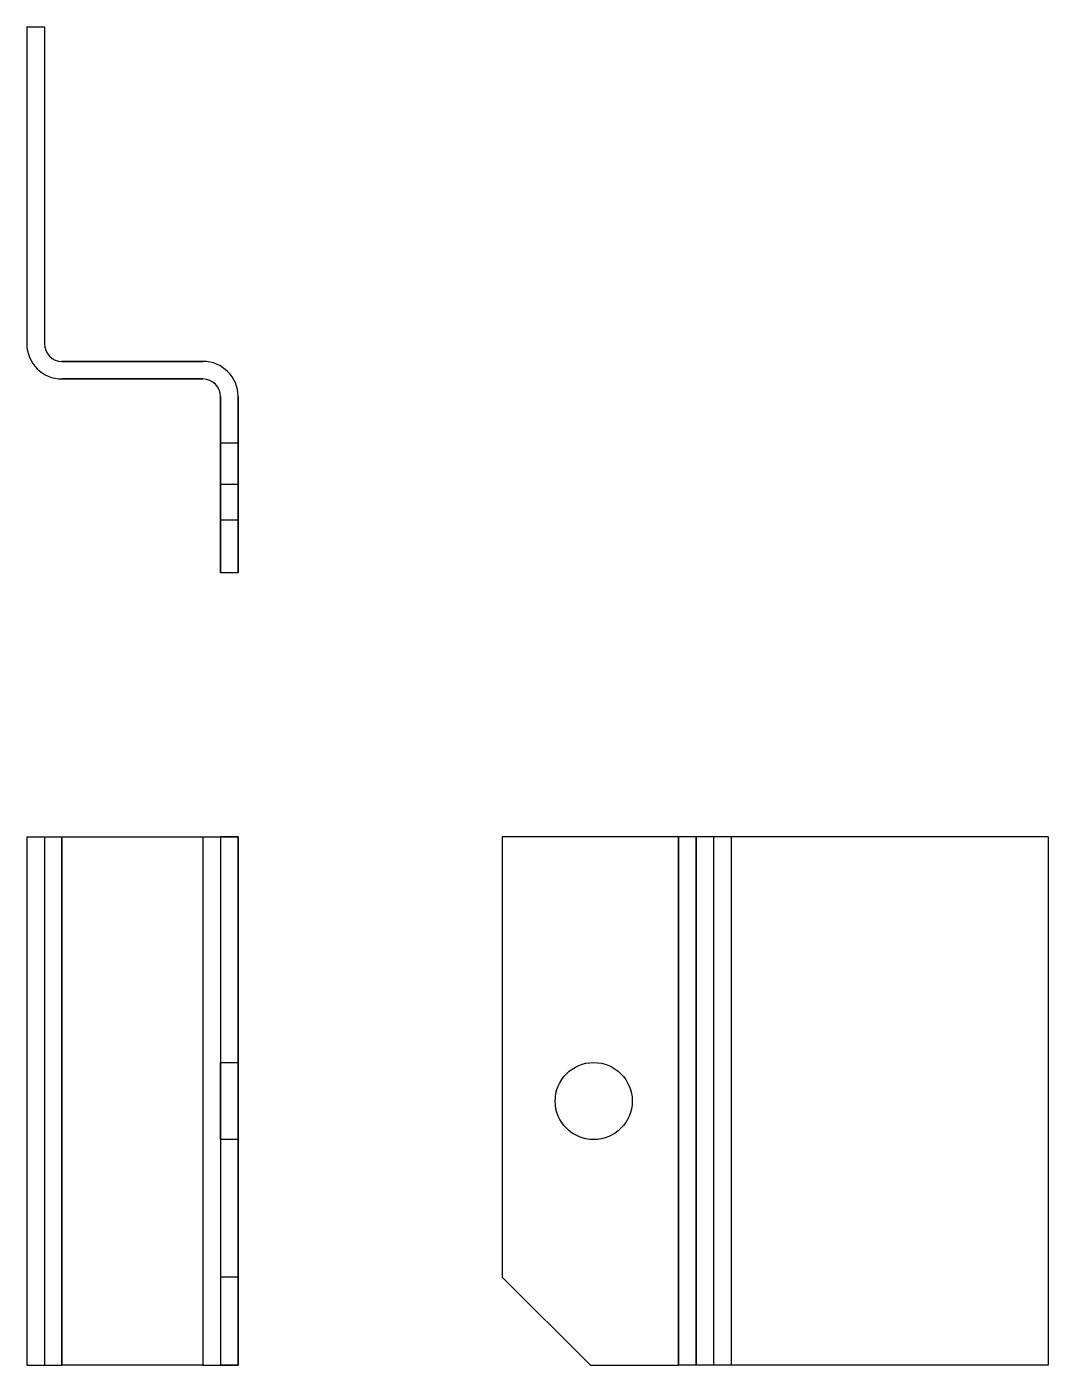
# Model space of a CAD drawing. Header units: millimetres. Extents: x 142.5 to 200.5, y 90 to 166.
import ezdxf

# ---------------------------------------------------------------- set-up
doc = ezdxf.new("R2010")
doc.units = ezdxf.units.MM
for name, color, linetype in [('ProjItem', 7, 'CONTINUOUS'), ('ProjItem001', 7, 'CONTINUOUS'), ('ProjItem002', 7, 'CONTINUOUS')]:
    doc.layers.add(name, color=color, linetype=linetype)

msp = doc.modelspace()

# ---------------------------------------------------------------- linework, layer by layer
at = {"layer": 'ProjItem'}
for p, q in [((142.5, 120), (143.5, 120)), ((142.5, 120), (142.5, 90)), ((142.5, 120), (142.5, 90)), ((143.5, 120), (143.5, 90)), ((143.5, 120), (143.5, 90)), ((144.5, 120), (152.5, 120)), ((144.5, 120), (144.5, 90)), ((144.5, 120), (152.5, 120)), ((144.5, 90), (144.5, 120)), ((152.5, 120), (152.5, 90)), ((152.5, 120), (152.5, 90)), ((154.5, 120), (153.5, 120)), ((153.5, 120), (153.5, 95)), ((153.5, 120), (153.5, 90)), ((154.5, 90), (154.5, 120)), ((154.5, 120), (154.5, 95)), ((153.5, 107.188), (154.5, 107.188)), ((154.5, 102.812), (153.5, 102.812)), ((154.5, 95), (153.5, 95)), ((153.5, 95), (153.5, 90)), ((154.5, 95), (154.5, 90)), ((142.5, 90), (143.5, 90)), ((152.5, 90), (144.5, 90)), ((152.5, 90), (144.5, 90)), ((154.5, 90), (153.5, 90))]:
    msp.add_line(p, q, dxfattribs=at)
for points, degree, knots in [([(142.5, 120), (142.506, 120), (142.513, 120), (142.531, 120), (142.55, 120), (142.581, 120), (142.612, 120), (142.655, 120), (142.698, 120), (142.752, 120), (142.807, 120), (142.871, 120), (142.936, 120), (143.011, 120), (143.086, 120), (143.169, 120), (143.253, 120), (143.344, 120), (143.436, 120), (143.534, 120), (143.632, 120), (143.736, 120), (143.839, 120), (143.947, 120), (144.055, 120), (144.275, 120), (144.5, 120)], 2, [0, 0, 0, 0.1122, 0.1122, 0.224399, 0.224399, 0.336599, 0.336599, 0.448799, 0.448799, 0.560999, 0.560999, 0.673198, 0.673198, 0.785398, 0.785398, 0.897598, 0.897598, 1.009798, 1.009798, 1.121997, 1.121997, 1.234197, 1.234197, 1.346397, 1.346397, 1.570796, 1.570796, 1.570796]), ([(143.5, 120), (143.502, 120), (143.504, 120), (143.506, 120), (143.513, 120), (143.519, 120), (143.525, 120), (143.535, 120), (143.546, 120), (143.556, 120), (143.57, 120), (143.585, 120), (143.599, 120), (143.617, 120), (143.635, 120), (143.653, 120), (143.675, 120), (143.697, 120), (143.718, 120), (143.743, 120), (143.768, 120), (143.793, 120), (143.847, 120), (143.906, 120), (143.968, 120), (144.001, 120), (144.033, 120), (144.066, 120), (144.202, 120), (144.35, 120), (144.5, 120)], 3, [0, 0, 0, 0, 0.1122, 0.1122, 0.1122, 0.224399, 0.224399, 0.224399, 0.336599, 0.336599, 0.336599, 0.448799, 0.448799, 0.448799, 0.560999, 0.560999, 0.560999, 0.673198, 0.673198, 0.673198, 0.785398, 0.785398, 0.785398, 1.009798, 1.009798, 1.009798, 1.121997, 1.121997, 1.121997, 1.570796, 1.570796, 1.570796, 1.570796]), ([(152.5, 120), (152.725, 120), (152.947, 120), (153.161, 120), (153.23, 120), (153.299, 120), (153.368, 120), (153.433, 120), (153.499, 120), (153.564, 120), (153.625, 120), (153.686, 120), (153.747, 120), (153.803, 120), (153.858, 120), (153.914, 120), (153.964, 120), (154.014, 120), (154.064, 120), (154.107, 120), (154.15, 120), (154.193, 120), (154.23, 120), (154.266, 120), (154.302, 120), (154.331, 120), (154.359, 120), (154.388, 120), (154.408, 120), (154.429, 120), (154.45, 120), (154.462, 120), (154.475, 120), (154.487, 120), (154.492, 120), (154.496, 120), (154.5, 120)], 3, [0, 0, 0, 0, 0.336599, 0.336599, 0.336599, 0.448799, 0.448799, 0.448799, 0.560999, 0.560999, 0.560999, 0.673198, 0.673198, 0.673198, 0.785398, 0.785398, 0.785398, 0.897598, 0.897598, 0.897598, 1.009798, 1.009798, 1.009798, 1.121997, 1.121997, 1.121997, 1.234197, 1.234197, 1.234197, 1.346397, 1.346397, 1.346397, 1.458597, 1.458597, 1.458597, 1.570796, 1.570796, 1.570796, 1.570796]), ([(152.5, 120), (152.669, 120), (152.83, 120), (152.935, 120), (153.032, 120), (153.126, 120), (153.207, 120), (153.244, 120), (153.282, 120), (153.314, 120), (153.347, 120), (153.374, 120), (153.401, 120), (153.422, 120), (153.444, 120), (153.459, 120), (153.475, 120), (153.484, 120), (153.494, 120), (153.497, 120), (153.5, 120)], 2, [0, 0, 0, 0.336599, 0.336599, 0.560999, 0.560999, 0.785398, 0.785398, 0.897598, 0.897598, 1.009798, 1.009798, 1.121997, 1.121997, 1.234197, 1.234197, 1.346397, 1.346397, 1.458597, 1.458597, 1.570796, 1.570796, 1.570796]), ([(142.5, 90), (142.506, 90), (142.513, 90), (142.531, 90), (142.55, 90), (142.581, 90), (142.612, 90), (142.655, 90), (142.698, 90), (142.752, 90), (142.807, 90), (142.871, 90), (142.936, 90), (143.011, 90), (143.086, 90), (143.169, 90), (143.253, 90), (143.344, 90), (143.436, 90), (143.534, 90), (143.632, 90), (143.736, 90), (143.839, 90), (143.947, 90), (144.055, 90), (144.275, 90), (144.5, 90)], 2, [0, 0, 0, 0.1122, 0.1122, 0.224399, 0.224399, 0.336599, 0.336599, 0.448799, 0.448799, 0.560999, 0.560999, 0.673198, 0.673198, 0.785398, 0.785398, 0.897598, 0.897598, 1.009798, 1.009798, 1.121997, 1.121997, 1.234197, 1.234197, 1.346397, 1.346397, 1.570796, 1.570796, 1.570796]), ([(143.5, 90), (143.502, 90), (143.504, 90), (143.506, 90), (143.513, 90), (143.519, 90), (143.525, 90), (143.535, 90), (143.546, 90), (143.556, 90), (143.57, 90), (143.585, 90), (143.599, 90), (143.617, 90), (143.635, 90), (143.653, 90), (143.675, 90), (143.697, 90), (143.718, 90), (143.743, 90), (143.768, 90), (143.793, 90), (143.847, 90), (143.906, 90), (143.968, 90), (144.001, 90), (144.033, 90), (144.066, 90), (144.202, 90), (144.35, 90), (144.5, 90)], 3, [0, 0, 0, 0, 0.1122, 0.1122, 0.1122, 0.224399, 0.224399, 0.224399, 0.336599, 0.336599, 0.336599, 0.448799, 0.448799, 0.448799, 0.560999, 0.560999, 0.560999, 0.673198, 0.673198, 0.673198, 0.785398, 0.785398, 0.785398, 1.009798, 1.009798, 1.009798, 1.121997, 1.121997, 1.121997, 1.570796, 1.570796, 1.570796, 1.570796]), ([(152.5, 90), (152.725, 90), (152.947, 90), (153.161, 90), (153.23, 90), (153.299, 90), (153.368, 90), (153.433, 90), (153.499, 90), (153.564, 90), (153.625, 90), (153.686, 90), (153.747, 90), (153.803, 90), (153.858, 90), (153.914, 90), (153.964, 90), (154.014, 90), (154.064, 90), (154.107, 90), (154.15, 90), (154.193, 90), (154.23, 90), (154.266, 90), (154.302, 90), (154.331, 90), (154.359, 90), (154.388, 90), (154.408, 90), (154.429, 90), (154.45, 90), (154.462, 90), (154.475, 90), (154.487, 90), (154.492, 90), (154.496, 90), (154.5, 90)], 3, [0, 0, 0, 0, 0.336599, 0.336599, 0.336599, 0.448799, 0.448799, 0.448799, 0.560999, 0.560999, 0.560999, 0.673198, 0.673198, 0.673198, 0.785398, 0.785398, 0.785398, 0.897598, 0.897598, 0.897598, 1.009798, 1.009798, 1.009798, 1.121997, 1.121997, 1.121997, 1.234197, 1.234197, 1.234197, 1.346397, 1.346397, 1.346397, 1.458597, 1.458597, 1.458597, 1.570796, 1.570796, 1.570796, 1.570796]), ([(152.5, 90), (152.669, 90), (152.83, 90), (152.935, 90), (153.032, 90), (153.126, 90), (153.207, 90), (153.244, 90), (153.282, 90), (153.314, 90), (153.347, 90), (153.374, 90), (153.401, 90), (153.422, 90), (153.444, 90), (153.459, 90), (153.475, 90), (153.484, 90), (153.494, 90), (153.497, 90), (153.5, 90)], 2, [0, 0, 0, 0.336599, 0.336599, 0.560999, 0.560999, 0.785398, 0.785398, 0.897598, 0.897598, 1.009798, 1.009798, 1.121997, 1.121997, 1.234197, 1.234197, 1.346397, 1.346397, 1.458597, 1.458597, 1.570796, 1.570796, 1.570796])]:
    msp.add_open_spline(points, degree=degree, knots=knots, dxfattribs=at)
for points in [[(153.5, 102.812), (153.5, 102.867), (153.5, 103.029), (153.5, 103.289), (153.5, 103.636), (153.5, 104.051), (153.5, 104.513), (153.5, 105), (153.5, 105.487), (153.5, 105.949), (153.5, 106.364), (153.5, 106.711), (153.5, 106.971), (153.5, 107.133), (153.5, 107.188)], [(153.5, 107.188), (153.5, 107.133), (153.5, 106.971), (153.5, 106.711), (153.5, 106.364), (153.5, 105.949), (153.5, 105.487), (153.5, 105), (153.5, 104.513), (153.5, 104.051), (153.5, 103.636), (153.5, 103.289), (153.5, 103.029), (153.5, 102.867), (153.5, 102.812)], [(154.5, 102.812), (154.5, 102.867), (154.5, 103.029), (154.5, 103.289), (154.5, 103.636), (154.5, 104.051), (154.5, 104.513), (154.5, 105), (154.5, 105.487), (154.5, 105.949), (154.5, 106.364), (154.5, 106.711), (154.5, 106.971), (154.5, 107.133), (154.5, 107.188)], [(154.5, 107.188), (154.5, 107.133), (154.5, 106.971), (154.5, 106.711), (154.5, 106.364), (154.5, 105.949), (154.5, 105.487), (154.5, 105), (154.5, 104.513), (154.5, 104.051), (154.5, 103.636), (154.5, 103.289), (154.5, 103.029), (154.5, 102.867), (154.5, 102.812)]]:
    msp.add_open_spline(points, degree=1, dxfattribs=at)
at = {"layer": 'ProjItem001'}
for p, q in [((169.5, 120), (169.5, 95)), ((179.5, 120), (169.5, 120)), ((169.5, 120), (169.5, 95)), ((179.5, 120), (169.5, 120)), ((179.5, 120), (179.5, 90)), ((179.5, 90), (179.5, 120)), ((180.5, 90), (180.5, 120)), ((180.5, 120), (180.5, 90)), ((181.5, 120), (181.5, 90)), ((181.5, 120), (181.5, 90)), ((200.5, 120), (182.5, 120)), ((182.5, 120), (182.5, 90)), ((200.5, 120), (182.5, 120)), ((182.5, 120), (182.5, 90)), ((200.5, 120), (200.5, 90)), ((200.5, 120), (200.5, 90)), ((169.5, 95), (174.5, 90)), ((169.5, 95), (174.5, 90)), ((174.5, 90), (179.5, 90)), ((174.5, 90), (179.5, 90)), ((200.5, 90), (182.5, 90)), ((200.5, 90), (182.5, 90))]:
    msp.add_line(p, q, dxfattribs=at)
msp.add_circle((174.692, 105), 2.188, dxfattribs=at)
msp.add_circle((174.692, 105), 2.188, dxfattribs=at)
for points, degree, knots in [([(180.5, 120), (180.498, 120), (180.496, 120), (180.494, 120), (180.487, 120), (180.481, 120), (180.475, 120), (180.465, 120), (180.454, 120), (180.444, 120), (180.43, 120), (180.415, 120), (180.401, 120), (180.383, 120), (180.365, 120), (180.347, 120), (180.325, 120), (180.303, 120), (180.282, 120), (180.257, 120), (180.232, 120), (180.207, 120), (180.153, 120), (180.094, 120), (180.032, 120), (179.999, 120), (179.967, 120), (179.934, 120), (179.798, 120), (179.65, 120), (179.5, 120)], 3, [0, 0, 0, 0, 0.1122, 0.1122, 0.1122, 0.224399, 0.224399, 0.224399, 0.336599, 0.336599, 0.336599, 0.448799, 0.448799, 0.448799, 0.560999, 0.560999, 0.560999, 0.673198, 0.673198, 0.673198, 0.785398, 0.785398, 0.785398, 1.009798, 1.009798, 1.009798, 1.121997, 1.121997, 1.121997, 1.570796, 1.570796, 1.570796, 1.570796]), ([(181.5, 120), (181.494, 120), (181.487, 120), (181.469, 120), (181.45, 120), (181.419, 120), (181.388, 120), (181.345, 120), (181.302, 120), (181.248, 120), (181.193, 120), (181.129, 120), (181.064, 120), (180.989, 120), (180.914, 120), (180.831, 120), (180.747, 120), (180.656, 120), (180.564, 120), (180.466, 120), (180.368, 120), (180.264, 120), (180.161, 120), (180.053, 120), (179.945, 120), (179.725, 120), (179.5, 120)], 2, [0, 0, 0, 0.1122, 0.1122, 0.224399, 0.224399, 0.336599, 0.336599, 0.448799, 0.448799, 0.560999, 0.560999, 0.673198, 0.673198, 0.785398, 0.785398, 0.897598, 0.897598, 1.009798, 1.009798, 1.121997, 1.121997, 1.234197, 1.234197, 1.346397, 1.346397, 1.570796, 1.570796, 1.570796]), ([(182.5, 120), (182.275, 120), (182.053, 120), (181.839, 120), (181.77, 120), (181.701, 120), (181.632, 120), (181.567, 120), (181.501, 120), (181.436, 120), (181.375, 120), (181.314, 120), (181.253, 120), (181.197, 120), (181.142, 120), (181.086, 120), (181.036, 120), (180.986, 120), (180.936, 120), (180.893, 120), (180.85, 120), (180.807, 120), (180.77, 120), (180.734, 120), (180.698, 120), (180.669, 120), (180.641, 120), (180.612, 120), (180.592, 120), (180.571, 120), (180.55, 120), (180.538, 120), (180.525, 120), (180.513, 120), (180.508, 120), (180.504, 120), (180.5, 120)], 3, [0, 0, 0, 0, 0.336599, 0.336599, 0.336599, 0.448799, 0.448799, 0.448799, 0.560999, 0.560999, 0.560999, 0.673198, 0.673198, 0.673198, 0.785398, 0.785398, 0.785398, 0.897598, 0.897598, 0.897598, 1.009798, 1.009798, 1.009798, 1.121997, 1.121997, 1.121997, 1.234197, 1.234197, 1.234197, 1.346397, 1.346397, 1.346397, 1.458597, 1.458597, 1.458597, 1.570796, 1.570796, 1.570796, 1.570796]), ([(182.5, 120), (182.331, 120), (182.17, 120), (182.065, 120), (181.968, 120), (181.874, 120), (181.793, 120), (181.756, 120), (181.718, 120), (181.686, 120), (181.653, 120), (181.626, 120), (181.599, 120), (181.578, 120), (181.556, 120), (181.541, 120), (181.525, 120), (181.516, 120), (181.506, 120), (181.503, 120), (181.5, 120)], 2, [0, 0, 0, 0.336599, 0.336599, 0.560999, 0.560999, 0.785398, 0.785398, 0.897598, 0.897598, 1.009798, 1.009798, 1.121997, 1.121997, 1.234197, 1.234197, 1.346397, 1.346397, 1.458597, 1.458597, 1.570796, 1.570796, 1.570796]), ([(180.5, 90), (180.498, 90), (180.496, 90), (180.494, 90), (180.487, 90), (180.481, 90), (180.475, 90), (180.465, 90), (180.454, 90), (180.444, 90), (180.43, 90), (180.415, 90), (180.401, 90), (180.383, 90), (180.365, 90), (180.347, 90), (180.325, 90), (180.303, 90), (180.282, 90), (180.257, 90), (180.232, 90), (180.207, 90), (180.153, 90), (180.094, 90), (180.032, 90), (179.999, 90), (179.967, 90), (179.934, 90), (179.798, 90), (179.65, 90), (179.5, 90)], 3, [0, 0, 0, 0, 0.1122, 0.1122, 0.1122, 0.224399, 0.224399, 0.224399, 0.336599, 0.336599, 0.336599, 0.448799, 0.448799, 0.448799, 0.560999, 0.560999, 0.560999, 0.673198, 0.673198, 0.673198, 0.785398, 0.785398, 0.785398, 1.009798, 1.009798, 1.009798, 1.121997, 1.121997, 1.121997, 1.570796, 1.570796, 1.570796, 1.570796]), ([(181.5, 90), (181.494, 90), (181.487, 90), (181.469, 90), (181.45, 90), (181.419, 90), (181.388, 90), (181.345, 90), (181.302, 90), (181.248, 90), (181.193, 90), (181.129, 90), (181.064, 90), (180.989, 90), (180.914, 90), (180.831, 90), (180.747, 90), (180.656, 90), (180.564, 90), (180.466, 90), (180.368, 90), (180.264, 90), (180.161, 90), (180.053, 90), (179.945, 90), (179.725, 90), (179.5, 90)], 2, [0, 0, 0, 0.1122, 0.1122, 0.224399, 0.224399, 0.336599, 0.336599, 0.448799, 0.448799, 0.560999, 0.560999, 0.673198, 0.673198, 0.785398, 0.785398, 0.897598, 0.897598, 1.009798, 1.009798, 1.121997, 1.121997, 1.234197, 1.234197, 1.346397, 1.346397, 1.570796, 1.570796, 1.570796]), ([(182.5, 90), (182.275, 90), (182.053, 90), (181.839, 90), (181.77, 90), (181.701, 90), (181.632, 90), (181.567, 90), (181.501, 90), (181.436, 90), (181.375, 90), (181.314, 90), (181.253, 90), (181.197, 90), (181.142, 90), (181.086, 90), (181.036, 90), (180.986, 90), (180.936, 90), (180.893, 90), (180.85, 90), (180.807, 90), (180.77, 90), (180.734, 90), (180.698, 90), (180.669, 90), (180.641, 90), (180.612, 90), (180.592, 90), (180.571, 90), (180.55, 90), (180.538, 90), (180.525, 90), (180.513, 90), (180.508, 90), (180.504, 90), (180.5, 90)], 3, [0, 0, 0, 0, 0.336599, 0.336599, 0.336599, 0.448799, 0.448799, 0.448799, 0.560999, 0.560999, 0.560999, 0.673198, 0.673198, 0.673198, 0.785398, 0.785398, 0.785398, 0.897598, 0.897598, 0.897598, 1.009798, 1.009798, 1.009798, 1.121997, 1.121997, 1.121997, 1.234197, 1.234197, 1.234197, 1.346397, 1.346397, 1.346397, 1.458597, 1.458597, 1.458597, 1.570796, 1.570796, 1.570796, 1.570796]), ([(182.5, 90), (182.331, 90), (182.17, 90), (182.065, 90), (181.968, 90), (181.874, 90), (181.793, 90), (181.756, 90), (181.718, 90), (181.686, 90), (181.653, 90), (181.626, 90), (181.599, 90), (181.578, 90), (181.556, 90), (181.541, 90), (181.525, 90), (181.516, 90), (181.506, 90), (181.503, 90), (181.5, 90)], 2, [0, 0, 0, 0.336599, 0.336599, 0.560999, 0.560999, 0.785398, 0.785398, 0.897598, 0.897598, 1.009798, 1.009798, 1.121997, 1.121997, 1.234197, 1.234197, 1.346397, 1.346397, 1.458597, 1.458597, 1.570796, 1.570796, 1.570796])]:
    msp.add_open_spline(points, degree=degree, knots=knots, dxfattribs=at)
at = {"layer": 'ProjItem002'}
for p, q in [((142.5, 166), (143.5, 166)), ((142.5, 166), (142.5, 148)), ((142.5, 166), (142.5, 148)), ((142.5, 166), (143.5, 166)), ((143.5, 166), (143.5, 148)), ((143.5, 166), (143.5, 148)), ((152.5, 147), (144.5, 147)), ((144.5, 147), (152.5, 147)), ((152.5, 146), (144.5, 146)), ((144.5, 146), (152.5, 146)), ((153.5, 140), (153.5, 145)), ((153.5, 145), (153.5, 135)), ((154.5, 140), (154.5, 145)), ((154.5, 145), (154.5, 135)), ((153.5, 142.38), (154.5, 142.38)), ((154.5, 140), (153.5, 140)), ((153.5, 135), (153.5, 140)), ((154.5, 135), (154.5, 140)), ((153.5, 138.004), (154.5, 138.004)), ((154.5, 135), (153.5, 135)), ((154.5, 135), (153.5, 135))]:
    msp.add_line(p, q, dxfattribs=at)
for centre, radius, start, end in [((144.5, 148), 2, 180, -90), ((144.5, 148), 2, 180, -90), ((144.5, 148), 1, 180, -90), ((144.5, 148), 1, 180, -90), ((152.5, 145), 2, 0, 90), ((152.5, 145), 2, 0, 90), ((152.5, 145), 1, 0, 90), ((152.5, 145), 1, 0, 90)]:
    msp.add_arc(centre, radius, start, end, dxfattribs=at)
for points in [[(153.5, 138.004), (153.5, 138.059), (153.5, 138.221), (153.5, 138.481), (153.5, 138.828), (153.5, 139.243), (153.5, 139.705), (153.5, 140.192), (153.5, 140.679), (153.5, 141.141), (153.5, 141.556), (153.5, 141.903), (153.5, 142.163), (153.5, 142.325), (153.5, 142.38)], [(154.5, 138.004), (154.5, 138.059), (154.5, 138.221), (154.5, 138.481), (154.5, 138.828), (154.5, 139.243), (154.5, 139.705), (154.5, 140.192), (154.5, 140.679), (154.5, 141.141), (154.5, 141.556), (154.5, 141.903), (154.5, 142.163), (154.5, 142.325), (154.5, 142.38)]]:
    msp.add_open_spline(points, degree=1, dxfattribs=at)
for points, knots in [([(153.5, 142.38), (153.5, 142.373), (153.5, 142.366), (153.5, 142.346), (153.5, 142.325), (153.5, 142.291), (153.5, 142.257), (153.5, 142.21), (153.5, 142.163), (153.5, 142.104), (153.5, 142.045), (153.5, 141.974), (153.5, 141.903), (153.5, 141.821), (153.5, 141.739), (153.5, 141.648), (153.5, 141.556), (153.5, 141.456), (153.5, 141.356), (153.5, 141.249), (153.5, 141.141), (153.5, 141.028), (153.5, 140.915), (153.5, 140.797), (153.5, 140.679), (153.5, 140.438), (153.5, 140.192)], [4.712389, 4.712389, 4.712389, 4.824589, 4.824589, 4.936788, 4.936788, 5.048988, 5.048988, 5.161188, 5.161188, 5.273388, 5.273388, 5.385587, 5.385587, 5.497787, 5.497787, 5.609987, 5.609987, 5.722187, 5.722187, 5.834386, 5.834386, 5.946586, 5.946586, 6.058786, 6.058786, 6.283185, 6.283185, 6.283185]), ([(154.5, 142.38), (154.5, 142.373), (154.5, 142.366), (154.5, 142.346), (154.5, 142.325), (154.5, 142.291), (154.5, 142.257), (154.5, 142.21), (154.5, 142.163), (154.5, 142.104), (154.5, 142.045), (154.5, 141.974), (154.5, 141.903), (154.5, 141.821), (154.5, 141.739), (154.5, 141.648), (154.5, 141.556), (154.5, 141.456), (154.5, 141.356), (154.5, 141.249), (154.5, 141.141), (154.5, 141.028), (154.5, 140.915), (154.5, 140.797), (154.5, 140.679), (154.5, 140.438), (154.5, 140.192)], [4.712389, 4.712389, 4.712389, 4.824589, 4.824589, 4.936788, 4.936788, 5.048988, 5.048988, 5.161188, 5.161188, 5.273388, 5.273388, 5.385587, 5.385587, 5.497787, 5.497787, 5.609987, 5.609987, 5.722187, 5.722187, 5.834386, 5.834386, 5.946586, 5.946586, 6.058786, 6.058786, 6.283185, 6.283185, 6.283185]), ([(153.5, 140.192), (153.5, 139.946), (153.5, 139.705), (153.5, 139.587), (153.5, 139.469), (153.5, 139.356), (153.5, 139.243), (153.5, 139.135), (153.5, 139.028), (153.5, 138.928), (153.5, 138.828), (153.5, 138.736), (153.5, 138.645), (153.5, 138.563), (153.5, 138.481), (153.5, 138.41), (153.5, 138.339), (153.5, 138.28), (153.5, 138.221), (153.5, 138.174), (153.5, 138.127), (153.5, 138.093), (153.5, 138.059), (153.5, 138.038), (153.5, 138.018), (153.5, 138.011), (153.5, 138.004)], [0, 0, 0, 0.224399, 0.224399, 0.336599, 0.336599, 0.448799, 0.448799, 0.560999, 0.560999, 0.673198, 0.673198, 0.785398, 0.785398, 0.897598, 0.897598, 1.009798, 1.009798, 1.121997, 1.121997, 1.234197, 1.234197, 1.346397, 1.346397, 1.458597, 1.458597, 1.570796, 1.570796, 1.570796]), ([(154.5, 140.192), (154.5, 139.946), (154.5, 139.705), (154.5, 139.587), (154.5, 139.469), (154.5, 139.356), (154.5, 139.243), (154.5, 139.135), (154.5, 139.028), (154.5, 138.928), (154.5, 138.828), (154.5, 138.736), (154.5, 138.645), (154.5, 138.563), (154.5, 138.481), (154.5, 138.41), (154.5, 138.339), (154.5, 138.28), (154.5, 138.221), (154.5, 138.174), (154.5, 138.127), (154.5, 138.093), (154.5, 138.059), (154.5, 138.038), (154.5, 138.018), (154.5, 138.011), (154.5, 138.004)], [0, 0, 0, 0.224399, 0.224399, 0.336599, 0.336599, 0.448799, 0.448799, 0.560999, 0.560999, 0.673198, 0.673198, 0.785398, 0.785398, 0.897598, 0.897598, 1.009798, 1.009798, 1.121997, 1.121997, 1.234197, 1.234197, 1.346397, 1.346397, 1.458597, 1.458597, 1.570796, 1.570796, 1.570796])]:
    msp.add_open_spline(points, degree=2, knots=knots, dxfattribs=at)

doc.saveas('drawing.dxf')
